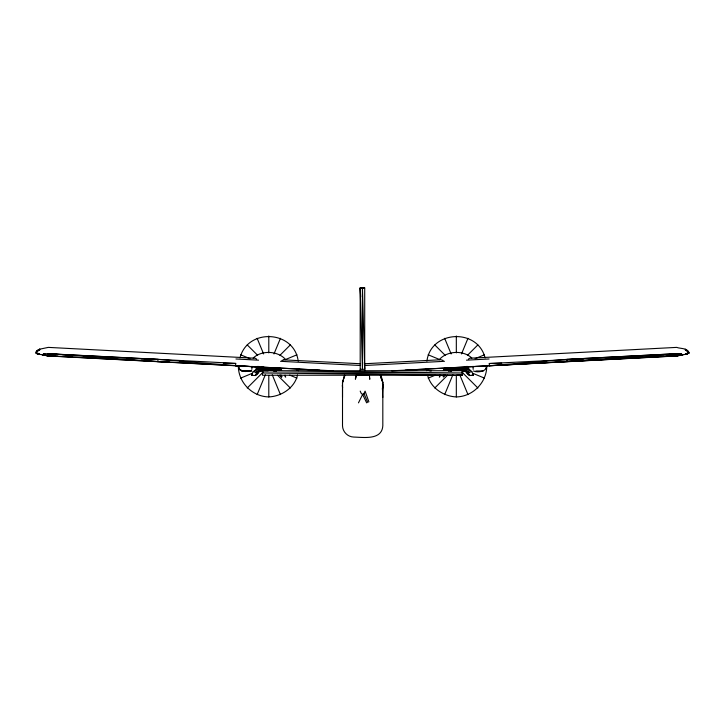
<?xml version="1.0" encoding="UTF-8"?>
<svg xmlns="http://www.w3.org/2000/svg" width="725" height="725" viewBox="0 0 725 725"><rect width="100%" height="100%" fill="white"/><g stroke="black" fill="none" stroke-linecap="round" stroke-linejoin="round"><path stroke-width="1.09" d="M248.476 366.46L238.317 366.46C238.643 382.827 252.427 396.602 268.794 396.928L268.794 375.487M427.532 374.943C430.514 387.83 443.464 396.348 456.324 396.928L456.324 375.487M342.508 397.409L342.508 382.528L344.638 375.178M281.209 376.411L280.983 375.006L281.699 376.9L281.445 375.922L281.599 376.792L279.941 375.07M380.417 375.178C384.54 381.848 382.066 390.077 382.818 397.4M36.332 351.679L39.766 349.242C36.15 349.649 34.283 354.869 39.503 354.308L36.25 353.256L36.286 352.531L36.341 351.661L39.766 349.196L36.332 351.679L39.721 350.075M319.825 370.194L235.589 365.79L235.716 363.361L47.986 353.691L44.152 353.809L42.286 354.788L47.868 355.939L257.348 366.895M270.951 370.013L269.093 369.56L268.676 367.811L267.969 368.155L268.051 369.478L256.831 371.762L255.499 375.523L251.521 375.296L253.197 371.562L254.883 370.602L258 366.306M259.65 371.236L256.831 371.762L265.024 369.958L265.069 368.907M283.955 359.872L360.262 363.733M251.838 369.369L251.965 366.324M44.071 355.214L44.152 353.728L47.877 355.803L235.589 365.645L157.987 359.382L141.13 358.839M169.142 361.902L157.869 361.63L157.987 359.382M268.676 367.811L268.567 369.415L274.331 370.765L271.368 370.122L272.31 369.288L272.256 370.339L274.349 370.847M255.508 375.414L259.994 371.146M36.322 351.987L36.25 353.256L39.503 354.289L47.868 355.857L57.982 356.183M283.964 359.79L281.871 360.461M36.277 352.812L39.503 354.253L36.268 353.066L39.531 353.682M473.498 370.992C478.292 373.13 487.182 370.946 486.575 366.279M486.439 367.385L486.575 366.025M382.383 389.833L382.945 385.492L382.41 383.308M443.791 376.411L444.017 375.006L443.301 376.9L443.555 375.922L443.41 376.792L445.059 375.07M240.002 357.978C247.37 327.809 294.314 330.201 298.211 361.159M268.794 396.928C281.644 396.348 294.604 387.83 297.576 374.943M298.419 370.702L298.836 368.581M426.898 361.159C430.795 330.201 477.739 327.809 485.107 357.978M456.324 396.928C472.682 396.602 486.466 382.827 486.792 366.46L475.509 366.46M269.165 368.218L268.051 369.478L256.94 368.907L268.567 369.415L268.93 367.638L281.572 370.267L256.351 368.78L263.655 370.33L268.023 369.333L276.243 370.847M450.651 370.847L455.78 369.587L456.333 367.811L457.031 368.155L457.094 369.487L468.287 372.097M344.248 377.861L344.747 375.686M256.124 374.716L255.517 375.106L258.154 373.085L256.224 371.572L257.565 373.574L256.152 374.617M380.344 375.45L382.818 382.528L382.818 425.774C381.966 440.365 363.615 437.311 353.791 437.066C347.728 436.939 342.626 431.837 342.508 425.774L342.508 382.528L344.583 375.45M439.966 375.142L439.332 377.082L439.984 376.583M448.748 370.837L457.919 369.406L468.169 371.762L469.501 375.523L473.479 375.296L471.803 371.562L468.658 368.78L457.094 369.487L455.844 368.218M486.067 368.508L486.439 367.131M342.508 382.528L343.206 380.453M256.722 372.097L256.541 372.587L253.197 371.562M257.13 394.608L265.332 374.798M273.978 353.945L280.448 338.303M444.661 394.608L452.862 374.798M461.499 353.945L467.978 338.303M358.476 402.864L362.636 394.418L363.959 393.557L365.092 391.11L368.889 401.831M356.274 376.438L355.386 379.229L355.903 375.414L369.433 375.414L369.768 379.293L369.532 377.761M256.94 368.907L268.023 369.333L268.93 367.638L281.572 370.103L279.913 368.191M298.555 368.508L297.005 370.375M439.187 359.736C446.817 350.755 463.293 349.894 471.812 358.032M445.087 368.191L443.428 370.267L468.658 368.78L467.009 366.306M247.243 388.002L263.202 372.043M279.959 355.286L290.335 344.91M434.773 388.002L447.542 375.233M467.489 355.286L477.866 344.91M253.188 358.032C261.716 349.894 278.192 350.755 285.813 359.736M267.235 368.608L265.024 369.958L267.172 368.726M251.521 375.296L252.218 374.87M256.161 372.451L257.728 371.481M265.567 369.868L269.111 369.088L267.969 368.155M454.711 369.85L450.669 370.765L453.632 370.122L452.699 369.288L452.753 370.339L450.714 370.783L457.076 369.025L461.345 370.33L468.658 368.78L456.977 369.333L456.07 367.638L443.428 370.103L448.893 369.904M42.286 354.869L44.152 353.809M457.031 368.155L455.889 369.088L468.06 368.907L456.977 369.333M468.386 359.138L469.709 358.232L676.688 347.384C680.231 348.816 688.07 347.891 688.723 352.821L688.687 352.069M267.924 369.025L266.193 369.768L268.051 369.478L265.024 369.958M240.637 378.124L252.11 373.366M285.469 359.546L296.942 354.797M428.167 378.124L435.462 375.097M475.083 358.685L484.472 354.797M685.469 353.682L688.741 353.066L685.497 354.289L688.75 353.256L685.506 354.308L688.75 353.247L688.714 352.531M688.723 352.812L685.497 354.289L677.132 355.948L405.184 370.194M468.459 372.587L471.803 371.562M688.75 353.193L685.497 354.181L688.741 353.066M682.796 354.815L677.132 355.903L667.018 356.22M462.188 370.312L457.919 369.406M267.081 369.406L262.812 370.312M39.766 349.169L48.312 347.384L255.291 358.232L256.614 359.138M257.892 371.572L260.039 371.146M451.684 370.538L452.753 370.339M448.458 370.919L455.78 369.587M251.584 370.738C247.053 371.662 238.616 372.84 238.507 366.025C238.099 367.285 240.6 370.656 239.023 368.508M251.584 370.992L243.31 371.445L239.658 369.288L240.582 370.375L245.675 371.572M391.699 370.828L677.132 355.848L680.847 353.7L680.929 355.295L489.411 365.744L567.013 359.355L677.014 353.664L680.847 353.7L682.796 354.86M556.981 361.911L680.847 353.746M463.9 370.955L470.117 370.602M489.411 365.726L489.293 363.506L583.87 358.83M456.415 369.415L443.428 370.103L456.07 367.638L456.415 369.415L456.333 367.811M364.748 363.733L441.036 359.736L443.129 360.461M364.748 365.491L444.47 361.313M466.474 360.162L489.058 358.984M567.013 359.401L677.014 353.7L677.132 355.903M483.294 371.01L475.6 371.272L481.781 371.445M593.983 358.513L597.355 358.404M653.533 356.646L663.647 356.328M489.293 363.506L501.7 363.216M542.318 362.255L546.831 362.147M360.198 370.847L360.198 287.934L364.711 287.934L364.711 370.847M360.189 369.288L364.702 369.288L362.446 287.943L362.446 369.288L360.189 287.943L364.702 287.943M268.178 370.847L262.522 370.72L262.459 375.233L462.505 375.233L462.505 370.72L262.459 370.747L462.505 372.976L262.522 372.976L462.505 375.233L456.859 375.106M179.302 362.147L182.682 362.237M223.291 363.225L235.697 363.524M62.477 356.328L72.591 356.655M126.522 358.377L131.017 358.522M431.502 370.837C429.88 371.762 425.53 368.291 428.085 370.122M276.107 369.904L281.572 370.103L268.567 369.415M256.351 368.78L268.023 369.333M47.986 353.773L157.987 359.464M235.589 365.753L333.301 370.828M235.942 358.984L258.535 360.162M280.53 361.313L360.252 365.491M261.752 367.131L263.991 367.249M254.883 370.602L261.1 370.955M157.869 361.567L47.986 353.691L47.877 355.803L44.071 355.168M457.638 369.578L459.433 369.868L457.828 368.726M467.607 371.671L464.961 371.146L468.169 371.762M269.093 369.56L276.488 370.91M272.256 370.339L273.316 370.538M428.167 354.797L439.64 359.546M472.999 373.366L484.472 378.124M240.637 354.797L250.025 358.685M289.647 375.097L296.942 378.124M457.076 369.025L458.807 369.768M685.279 350.075L688.705 352.368M457.765 368.608L459.976 369.958L459.94 368.907M467.272 371.481L468.839 372.451M472.782 374.87L473.479 375.296L469.501 375.514L469.474 374.997M688.678 351.815L685.234 349.169M469.501 375.414L465.015 371.146M285.025 376.583L285.668 377.082L285.034 375.142M468.876 374.716L466.846 373.085L468.776 371.572L467.435 373.574L469.483 375.106L468.848 374.617M434.773 344.91L445.15 355.286M461.907 372.043L477.866 388.002M247.243 344.91L257.62 355.286M277.566 375.233L290.335 388.002M427.161 369.288L428.085 370.375M366.642 402.864L362.636 394.418L361.313 393.557L360.189 391.11M281.599 376.792L281.218 375.985L281.273 376.465M363.959 393.557L367.856 402.602M444.661 338.303L451.14 353.945M459.777 374.798L467.978 394.608M257.13 338.303L263.61 353.945M272.247 374.798L280.448 394.608M380.797 377.353L382.818 382.528M281.499 376.139L281.681 376.9M426.273 368.581L426.69 370.702M342.309 385.492L342.608 387.657M238.507 366.025L238.652 367.385M360.189 287.943L360.688 296.978M364.331 362.509L364.702 369.288M567.013 359.355L567.131 361.612M473.035 366.324L473.171 369.369M462.396 370.747L462.396 375.233M456.324 335.992L456.324 352.912M268.794 335.992L268.794 352.912M463.148 371.436A8.464 8.464 0 0 1 461.961 372.759M382.755 385.492L382.419 388.745L382.764 385.492M249.491 371.028L243.31 371.445L249.491 371.272L241.797 370.756L249.491 371.028M39.503 354.181L36.25 353.247L39.503 354.253"/></g></svg>
